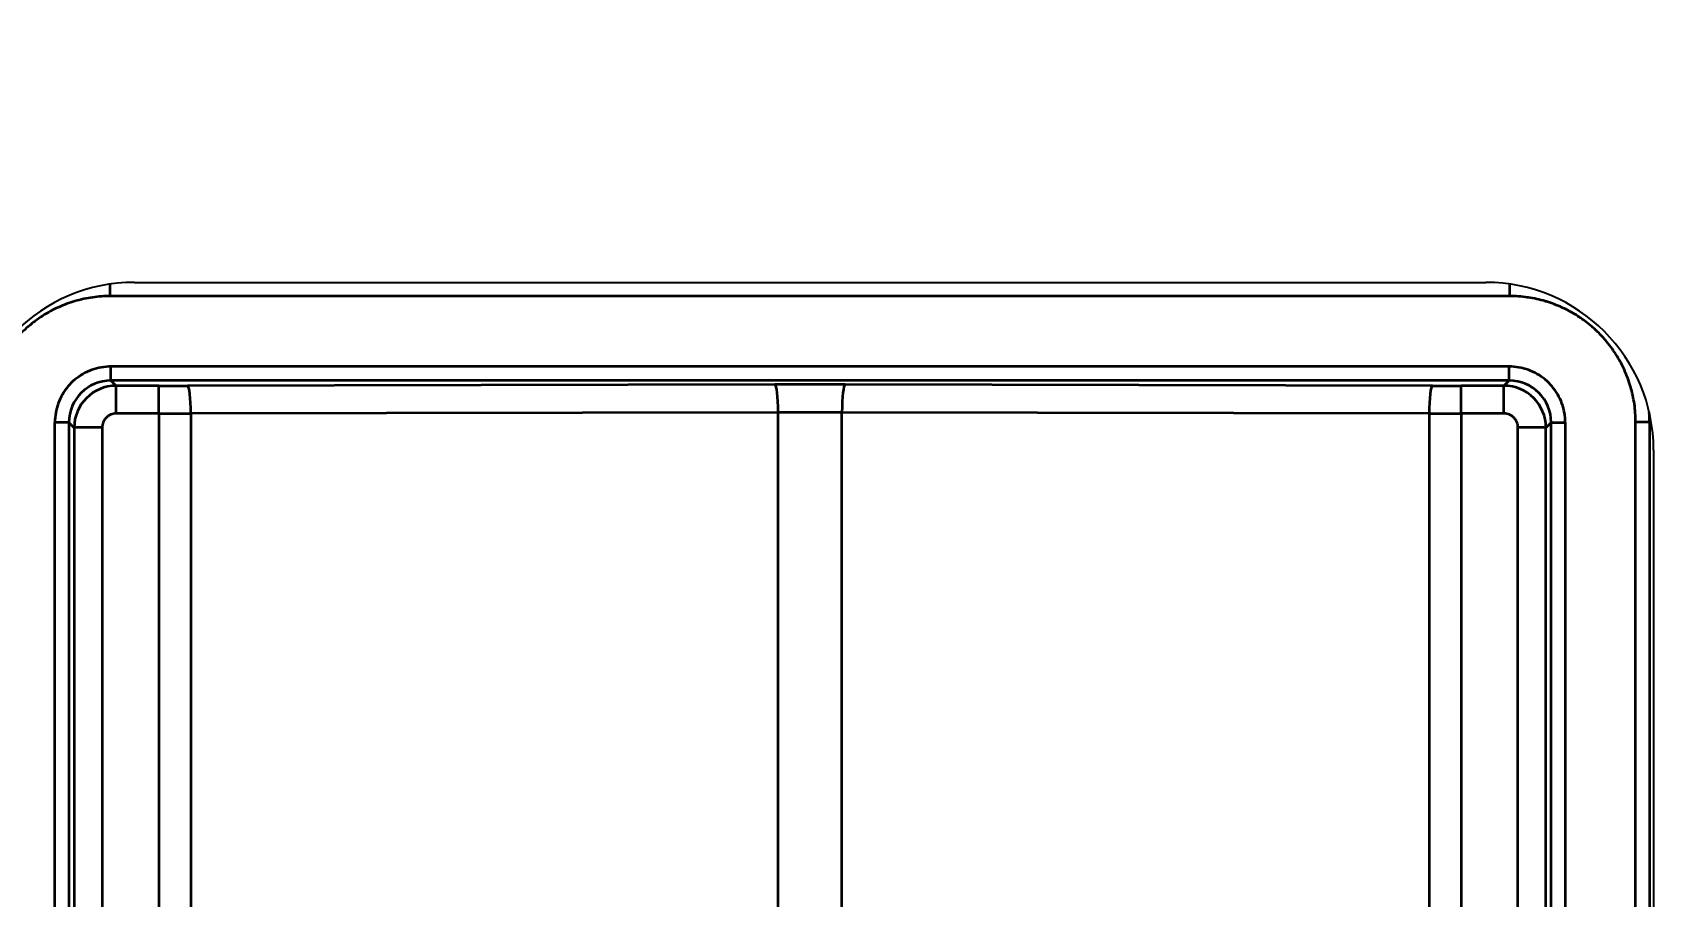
# Model space of a CAD drawing. Header units: millimetres. Extents: x 68 to 2000, y 100 to 2870.
# Drawn here: x 721.6 to 779.6, y 2454.7 to 2485.6 of the extents above; entities that cross this region are included whole.
import ezdxf

# ---------------------------------------------------------------- set-up
doc = ezdxf.new("R2010")
doc.units = ezdxf.units.MM
doc.header["$LTSCALE"] = 10
for name, color, linetype, lineweight in [('_Sichtbarkanten', 7, 'Continuous', 25), ('Bemaßung (ISO)', 7, 'Continuous', 25), ('Sichtbar schmal (ISO)', 7, 'Continuous', 35)]:
    doc.layers.add(name, color=color, linetype=linetype, lineweight=lineweight)
doc.styles.add('Notiztext (DIN)', font='verdana.ttf')
doc.dimstyles.new('Standard (DIN)', dxfattribs={"dimscale": 10, "dimtxt": 2.5, "dimasz": 2.5, "dimexe": 2, "dimexo": 4, "dimgap": 0.5, "dimtad": 1, "dimdec": 1, "dimrnd": 1e-08, "dimtxsty": 'Notiztext (DIN)', "dimcen": 0.09, "dimclrd": 256, "dimclre": 256, "dimclrt": 256, "dimadec": 0, "dimazin": 2, "dimtfac": 1, "dimtmove": 0, "dimatfit": 3, "dimfxl": 0, "dimtolj": 1, "dimtzin": 0, "dimlwd": -1, "dimlwe": -1, "dimarcsym": 0})

# ---------------------------------------------------------------- blocks, each defined once
blk = doc.blocks.new('*D76')
at = {"layer": 'Bemaßung (ISO)', "transparency": 16777216}
for p, q in [((649.279, 2573.67), (484.32, 2573.67)), ((504.32, 2548.67), (504.32, 2098.672)), ((684.32, 2073.672), (484.32, 2073.672))]:
    blk.add_line(p, q, dxfattribs=at)
for points in [[(500.153, 2548.67), (508.487, 2548.67), (504.32, 2573.67)], [(500.153, 2098.672), (508.487, 2098.672), (504.32, 2073.672)]]:
    blk.add_solid(points, dxfattribs=at)
at = {"layer": 'Defpoints', "color": 0, "transparency": 16777216}
for p in [(689.279, 2573.67), (504.32, 2073.672), (724.32, 2073.672)]:
    blk.add_point(p, dxfattribs=at)
at = {"layer": 'Bemaßung (ISO)', "transparency": 16777216, "insert": (473.296, 2293.583), "char_height": 25, "attachment_point": 1, "rotation": 90, "style": 'Notiztext (DIN)'}
blk.add_mtext('\\A1;500', dxfattribs=at)
blk = doc.blocks.new('*D78')
at = {"layer": 'Bemaßung (ISO)', "transparency": 16777216}
for p, q in [((684.438, 2473.661), (577.204, 2473.661)), ((597.204, 1698.679), (597.204, 2448.661)), ((684.438, 1673.679), (577.204, 1673.679))]:
    blk.add_line(p, q, dxfattribs=at)
for points in [[(593.038, 2448.661), (601.371, 2448.661), (597.204, 2473.661)], [(593.038, 1698.679), (601.371, 1698.679), (597.204, 1673.679)]]:
    blk.add_solid(points, dxfattribs=at)
at = {"layer": 'Defpoints', "color": 0, "transparency": 16777216}
for p in [(597.204, 2473.661), (724.438, 2473.661), (724.438, 1673.679)]:
    blk.add_point(p, dxfattribs=at)
at = {"layer": 'Bemaßung (ISO)', "transparency": 16777216, "insert": (566.063, 2043.037), "char_height": 25, "attachment_point": 1, "rotation": 90, "style": 'Notiztext (DIN)'}
blk.add_mtext('\\A1;800', dxfattribs=at)

msp = doc.modelspace()

# ---------------------------------------------------------------- linework, layer by layer
at = {"layer": '_Sichtbarkanten'}
for p, q in [((725.279, 2476.67), (773.579, 2476.67)), ((779.579, 2470.67), (779.579, 1676.67))]:
    msp.add_line(p, q, dxfattribs=at)
for centre, start, end in [((725.279, 2470.67), 90, 180), ((773.579, 2470.67), 0, 90)]:
    msp.add_arc(centre, 6, start, end, dxfattribs=at)
at = {"layer": 'Sichtbar schmal (ISO)'}
for p, q in [((724.42, 2476.179), (724.42, 2476.608)), ((774.439, 2476.179), (774.439, 2476.608)), ((774.439, 2476.179), (724.42, 2476.179)), ((774.421, 2473.661), (724.438, 2473.661)), ((724.438, 2473.161), (724.438, 2473.661)), ((774.421, 2473.161), (774.421, 2473.661)), ((774.421, 2473.161), (724.438, 2473.161)), ((724.625, 2472.974), (724.438, 2473.161)), ((774.421, 2473.161), (774.233, 2472.974)), ((724.625, 2471.979), (724.625, 2472.974)), ((726.157, 2472.974), (724.625, 2472.974)), ((726.157, 2471.979), (726.157, 2472.974)), ((748.174, 2473.017), (727.184, 2472.975)), ((771.675, 2472.975), (750.685, 2473.017)), ((774.233, 2472.974), (772.702, 2472.974)), ((772.702, 2471.979), (772.702, 2472.974)), ((774.233, 2471.979), (774.233, 2472.974)), ((726.157, 2471.979), (724.625, 2471.979)), ((726.157, 2471.979), (726.157, 2438.349)), ((748.288, 2472.022), (727.298, 2471.98)), ((727.298, 2471.98), (727.298, 2438.349)), ((748.288, 2453.764), (748.288, 2472.022)), ((771.561, 2471.98), (750.571, 2472.022)), ((750.571, 2453.764), (750.571, 2472.022)), ((771.561, 2471.98), (771.561, 2438.349)), ((774.233, 2471.979), (772.702, 2471.979)), ((772.702, 2471.979), (772.702, 2438.349)), ((722.438, 1675.678), (722.438, 2471.662)), ((722.938, 2471.662), (722.438, 2471.662)), ((722.938, 2471.662), (722.938, 1675.678)), ((723.126, 2471.474), (722.938, 2471.662)), ((723.126, 2471.474), (723.153, 2171.286)), ((724.126, 2471.479), (724.153, 2171.292)), ((774.706, 2171.292), (774.733, 2471.479)), ((775.706, 2171.286), (775.733, 2471.474)), ((775.921, 2471.662), (775.733, 2471.474)), ((775.921, 1675.678), (775.921, 2471.662)), ((775.921, 2471.662), (776.421, 2471.662)), ((776.421, 2471.662), (776.421, 1675.678)), ((778.938, 1675.661), (778.938, 2471.679)), ((778.938, 2471.679), (779.438, 2471.679)), ((779.438, 2471.679), (779.486, 2471.727)), ((779.438, 2471.679), (779.438, 1675.661))]:
    msp.add_line(p, q, dxfattribs=at)
for centre, major_axis, ratio, start_param, end_param in [((724.438, 2471.661), (1.068, -1.054), 0.999497, 2.349984, 3.92047), ((774.42, 2471.661), (1.055, 1.067), 0.999494, 5.492216, 7.062697), ((724.626, 2471.474), (-0.971, -1.143), 0.999883, 3.846181, 5.416735), ((726.157, 2473.131), (-8.998, 0), 0.017452, 1.570798, 1.685192), ((727.184, 2471.975), (-0.002, 1), 0.11413, 4.717362, 6.265617), ((749.429, 2472.826), (-10.997, 0), 0.017452, 4.597992, 4.826786), ((748.174, 2472.017), (-0.002, 1), 0.11413, 4.717362, 6.265617), ((750.685, 2472.017), (0.002, 1), 0.11413, 0.017568, 1.565823), ((771.675, 2471.975), (0.002, 1), 0.11413, 0.017568, 1.565823), ((772.702, 2473.131), (-8.998, 0), 0.017452, 1.456401, 1.570795), ((774.233, 2471.474), (-0.971, 1.143), 0.999883, 4.008043, 5.578597), ((726.157, 2472.131), (-9.998, 0), 0.015186, 1.570796, 1.685187), ((749.429, 2471.826), (-9.997, 0), 0.01972, 4.597986, 4.826791), ((772.702, 2472.131), (-9.998, 0), 0.015185, 1.456405, 1.570796), ((774.437, 2471.678), (3.537, 3.536), 0.999752, 5.498033, 5.565232), ((724.126, 2471.474), (-1, 0), 0.005236, 4.712389, 6.265732), ((774.733, 2471.474), (1, 0), 0.005236, 0.017454, 1.570797)]:
    msp.add_ellipse(centre, major_axis=major_axis, ratio=ratio, start_param=start_param, end_param=end_param, dxfattribs=at)
for points, knots in [([(724.42, 2476.179), (724.206, 2476.179), (723.994, 2476.163), (723.783, 2476.133), (723.572, 2476.103), (723.362, 2476.058), (723.156, 2475.997), (722.953, 2475.938), (722.754, 2475.864), (722.561, 2475.777), (722.368, 2475.689), (722.182, 2475.588), (722.003, 2475.474), (721.998, 2475.471), (721.994, 2475.468), (721.989, 2475.465), (721.815, 2475.354), (721.65, 2475.23), (721.493, 2475.096), (721.487, 2475.091), (721.48, 2475.085), (721.474, 2475.08), (721.32, 2474.947), (721.176, 2474.803), (721.041, 2474.651), (721.034, 2474.642), (721.027, 2474.634), (721.019, 2474.625), (720.888, 2474.474), (720.767, 2474.313), (720.657, 2474.145), (720.649, 2474.134), (720.642, 2474.122), (720.634, 2474.11), (720.527, 2473.944), (720.432, 2473.771), (720.348, 2473.592), (720.34, 2473.577), (720.333, 2473.561), (720.326, 2473.546), (720.244, 2473.365), (720.173, 2473.179), (720.116, 2472.989), (720.111, 2472.974), (720.106, 2472.958), (720.102, 2472.943), (720.044, 2472.747), (720.001, 2472.546), (719.97, 2472.345), (719.969, 2472.335), (719.967, 2472.326), (719.966, 2472.316), (719.936, 2472.105), (719.921, 2471.893), (719.921, 2471.679)], [0, 0, 0, 0, 0.090909, 0.090909, 0.090909, 0.1818, 0.1818, 0.1818, 0.271567, 0.271567, 0.271567, 0.361266, 0.361266, 0.361266, 0.363636, 0.363636, 0.363636, 0.450981, 0.450981, 0.450981, 0.454545, 0.454545, 0.454545, 0.540704, 0.540704, 0.540704, 0.545455, 0.545455, 0.545455, 0.630477, 0.630477, 0.630477, 0.636364, 0.636364, 0.636364, 0.720049, 0.720049, 0.720049, 0.727273, 0.727273, 0.727273, 0.811386, 0.811386, 0.811386, 0.818182, 0.818182, 0.818182, 0.904883, 0.904883, 0.904883, 0.909091, 0.909091, 0.909091, 1, 1, 1, 1]), ([(778.938, 2471.679), (778.938, 2471.893), (778.923, 2472.105), (778.893, 2472.316), (778.863, 2472.527), (778.817, 2472.737), (778.757, 2472.943), (778.698, 2473.146), (778.624, 2473.345), (778.536, 2473.538), (778.449, 2473.731), (778.348, 2473.917), (778.234, 2474.096), (778.231, 2474.101), (778.228, 2474.106), (778.225, 2474.11), (778.113, 2474.284), (777.99, 2474.449), (777.856, 2474.606), (777.851, 2474.612), (777.845, 2474.619), (777.84, 2474.625), (777.707, 2474.779), (777.563, 2474.923), (777.411, 2475.058), (777.402, 2475.065), (777.393, 2475.073), (777.385, 2475.08), (777.233, 2475.211), (777.073, 2475.332), (776.905, 2475.442), (776.894, 2475.45), (776.882, 2475.458), (776.87, 2475.465), (776.704, 2475.572), (776.531, 2475.668), (776.352, 2475.751), (776.337, 2475.759), (776.321, 2475.766), (776.305, 2475.773), (776.125, 2475.856), (775.939, 2475.926), (775.749, 2475.984), (775.733, 2475.988), (775.718, 2475.993), (775.703, 2475.997), (775.506, 2476.055), (775.306, 2476.099), (775.105, 2476.129), (775.095, 2476.13), (775.085, 2476.132), (775.075, 2476.133), (774.864, 2476.163), (774.653, 2476.179), (774.439, 2476.179)], [0, 0, 0, 0, 0.090909, 0.090909, 0.090909, 0.181748, 0.181748, 0.181748, 0.271516, 0.271516, 0.271516, 0.361211, 0.361211, 0.361211, 0.363636, 0.363636, 0.363636, 0.450924, 0.450924, 0.450924, 0.454545, 0.454545, 0.454545, 0.540645, 0.540645, 0.540645, 0.545455, 0.545455, 0.545455, 0.63041, 0.63041, 0.63041, 0.636364, 0.636364, 0.636364, 0.719986, 0.719986, 0.719986, 0.727273, 0.727273, 0.727273, 0.811363, 0.811363, 0.811363, 0.818182, 0.818182, 0.818182, 0.904885, 0.904885, 0.904885, 0.909091, 0.909091, 0.909091, 1, 1, 1, 1]), ([(724.438, 2473.661), (724.323, 2473.661), (724.208, 2473.651), (724.094, 2473.631), (723.98, 2473.611), (723.866, 2473.581), (723.755, 2473.541), (723.645, 2473.501), (723.538, 2473.451), (723.436, 2473.392), (723.335, 2473.334), (723.24, 2473.267), (723.151, 2473.192), (723.062, 2473.117), (722.98, 2473.035), (722.905, 2472.946), (722.83, 2472.857), (722.763, 2472.761), (722.705, 2472.659), (722.646, 2472.557), (722.596, 2472.45), (722.557, 2472.34), (722.517, 2472.229), (722.487, 2472.116), (722.467, 2472.002), (722.448, 2471.889), (722.438, 2471.776), (722.438, 2471.662)], [0, 0, 0, 0, 0.111111, 0.111111, 0.111111, 0.222222, 0.222222, 0.222222, 0.333333, 0.333333, 0.333333, 0.444444, 0.444444, 0.444444, 0.555556, 0.555556, 0.555556, 0.666667, 0.666667, 0.666667, 0.777778, 0.777778, 0.777778, 0.888889, 0.888889, 0.888889, 1, 1, 1, 1]), ([(776.421, 2471.662), (776.421, 2471.776), (776.411, 2471.889), (776.392, 2472.002), (776.372, 2472.116), (776.342, 2472.229), (776.302, 2472.34), (776.263, 2472.45), (776.213, 2472.557), (776.154, 2472.659), (776.096, 2472.761), (776.028, 2472.857), (775.954, 2472.946), (775.879, 2473.035), (775.797, 2473.117), (775.708, 2473.192), (775.619, 2473.267), (775.524, 2473.334), (775.422, 2473.392), (775.321, 2473.451), (775.214, 2473.501), (775.104, 2473.541), (774.993, 2473.581), (774.879, 2473.611), (774.765, 2473.631), (774.65, 2473.651), (774.536, 2473.661), (774.421, 2473.661)], [0, 0, 0, 0, 0.111111, 0.111111, 0.111111, 0.222222, 0.222222, 0.222222, 0.333333, 0.333333, 0.333333, 0.444444, 0.444444, 0.444444, 0.555556, 0.555556, 0.555556, 0.666667, 0.666667, 0.666667, 0.777778, 0.777778, 0.777778, 0.888889, 0.888889, 0.888889, 1, 1, 1, 1])]:
    msp.add_open_spline(points, degree=3, knots=knots, dxfattribs=at)
for points in [[(724.625, 2471.979), (724.592, 2471.979), (724.528, 2471.973), (724.433, 2471.944), (724.346, 2471.897), (724.27, 2471.835), (724.207, 2471.758), (724.161, 2471.671), (724.132, 2471.577), (724.126, 2471.512), (724.126, 2471.479)], [(774.733, 2471.479), (774.733, 2471.512), (774.727, 2471.577), (774.698, 2471.671), (774.652, 2471.758), (774.589, 2471.835), (774.513, 2471.897), (774.426, 2471.944), (774.331, 2471.973), (774.267, 2471.979), (774.233, 2471.979)]]:
    msp.add_open_spline(points, degree=3, dxfattribs=at)

# ---------------------------------------------------------------- dimensions: what is measured, and where the dimension line sits
at = {"layer": 'Bemaßung (ISO)'}
for base, p1, p2, picture, middle in [((504.32, 2073.672), (689.279, 2573.67), (724.32, 2073.672), '*D76', (504.32, 2323.671)), ((597.204, 2473.661), (724.438, 1673.679), (724.438, 2473.661), '*D78', (597.204, 2073.67))]:
    dim = msp.add_linear_dim(base=base, p1=p1, p2=p2, angle=90, dimstyle='Standard (DIN)', override={"dimdec": 1, "dimtp": 0, "dimtm": 0, "dimtdec": 2, "dimtofl": 0, "dimatfit": 1}, dxfattribs=at)
    dim.commit()
    dim.dimension.update_dxf_attribs({"geometry": picture, "text_midpoint": middle, "dimtype": 160})

doc.saveas('drawing.dxf')
